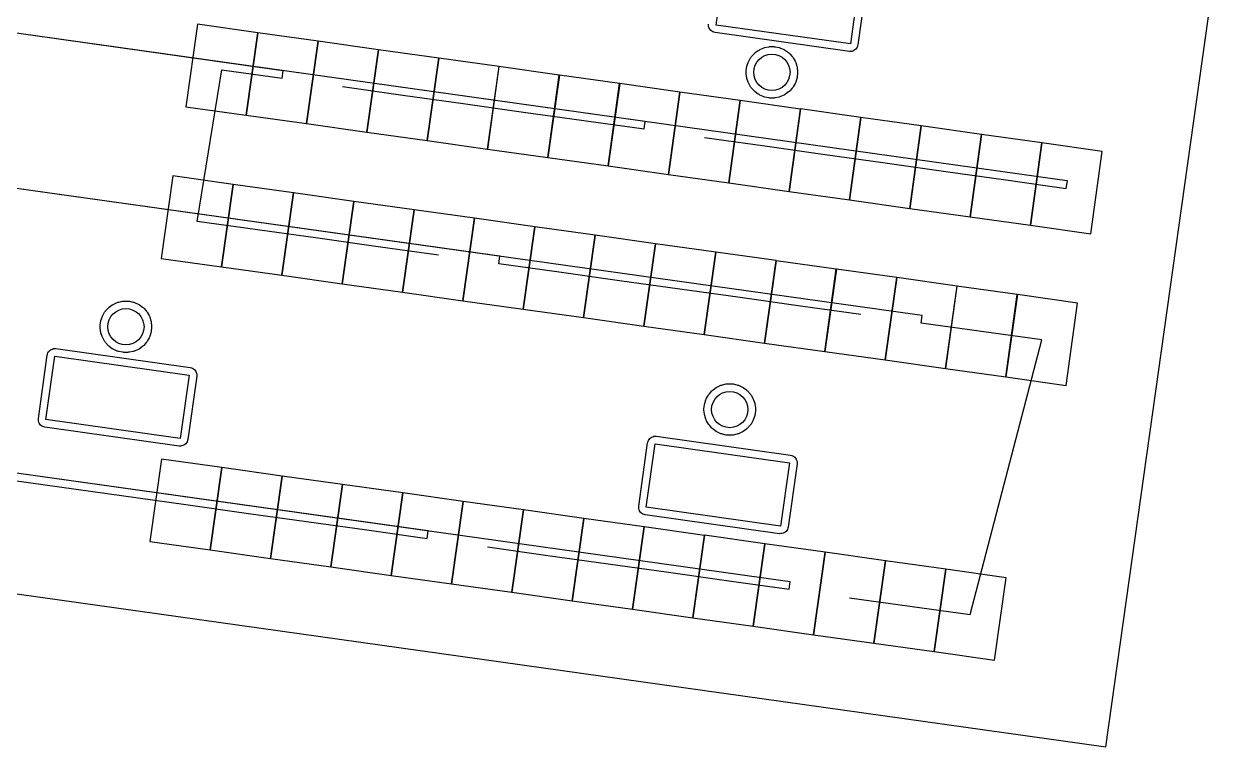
# Model space of a CAD drawing. Header units: feet. Extents: x -93 to 72, y -40 to 44.
# Drawn here: x -7 to 72.4, y -40.1 to 7.4 of the extents above; entities that cross this region are included whole.
import ezdxf

# ---------------------------------------------------------------- set-up
doc = ezdxf.new("R2010")
doc.units = ezdxf.units.FT
for name, color, linetype in [('Buildings', 7, 'CONTINUOUS'), ('Connections', 7, 'CONTINUOUS'), ('Modules', 7, 'CONTINUOUS'), ('Obstructions', 7, 'CONTINUOUS'), ('Setbacks', 7, 'CONTINUOUS'), ('Strings', 7, 'CONTINUOUS')]:
    doc.layers.add(name, color=color, linetype=linetype)

msp = doc.modelspace()

# ---------------------------------------------------------------- linework, layer by layer
at = {"layer": 'Buildings', "color": 252}
for p, q in [((64.189, -40.102), (72.412, 18.462)), ((-93.385, -17.977), (64.189, -40.102))]:
    msp.add_line(p, q, dxfattribs=at)
at = {"layer": 'Connections', "color": 91}
for p, q in [((9.564, 4.442), (-50.4, 12.861)), ((61.166, -2.804), (-37.671, 11.073)), ((33.381, 1.1), (-37.67, 11.076)), ((10.052, 4.373), (9.564, 4.442)), ((9.983, 3.886), (10.052, 4.373)), ((51.609, -11.665), (-51.805, 2.856)), ((23.821, -7.764), (-51.805, 2.855)), ((33.869, 1.032), (33.381, 1.1)), ((33.8, 0.544), (33.869, 1.032)), ((61.653, -2.873), (61.166, -2.804)), ((61.585, -3.36), (61.653, -2.873)), ((24.309, -7.832), (23.821, -7.764)), ((24.24, -8.32), (24.309, -7.832)), ((52.096, -11.733), (51.609, -11.665)), ((52.028, -12.22), (52.096, -11.733)), ((19.116, -25.831), (-69.23, -13.427)), ((42.93, -29.177), (-54.384, -15.513)), ((19.603, -25.9), (19.116, -25.831)), ((19.534, -26.387), (19.603, -25.9)), ((43.417, -29.245), (42.93, -29.177)), ((43.349, -29.733), (43.417, -29.245))]:
    msp.add_line(p, q, dxfattribs=at)
at = {"layer": 'Modules', "color": 254}
for p, q in [((4.408, 7.434), (3.647, 2.013)), ((8.378, 6.876), (4.408, 7.434)), ((7.617, 1.456), (8.378, 6.876)), ((8.379, 6.875), (7.618, 1.454)), ((12.348, 6.317), (8.379, 6.875)), ((12.347, 6.32), (11.585, 0.899)), ((11.587, 0.897), (12.348, 6.317)), ((16.316, 5.762), (12.347, 6.32)), ((15.555, 0.342), (16.316, 5.762)), ((16.317, 5.761), (15.556, 0.34)), ((20.286, 5.204), (16.317, 5.761)), ((19.525, -0.217), (20.286, 5.204)), ((20.288, 5.202), (19.526, -0.218)), ((24.257, 4.645), (20.288, 5.202)), ((24.255, 4.647), (23.494, -0.773)), ((23.496, -0.776), (24.257, 4.645)), ((28.224, 4.09), (24.255, 4.647)), ((27.463, -1.331), (28.224, 4.09)), ((28.226, 4.088), (27.465, -1.332)), ((32.195, 3.531), (28.226, 4.088)), ((31.434, -1.89), (32.195, 3.531)), ((32.196, 3.533), (31.435, -1.887)), ((36.165, 2.976), (32.196, 3.533)), ((36.164, 2.974), (35.403, -2.446)), ((35.404, -2.445), (36.165, 2.976)), ((40.133, 2.417), (36.164, 2.974)), ((39.372, -3.003), (40.133, 2.417)), ((40.134, 2.415), (39.373, -3.005)), ((44.104, 1.858), (40.134, 2.415)), ((3.647, 2.013), (7.617, 1.456)), ((43.342, -3.562), (44.104, 1.858)), ((44.105, 1.86), (43.344, -3.56)), ((48.074, 1.303), (44.105, 1.86)), ((7.618, 1.454), (11.587, 0.897)), ((11.585, 0.899), (15.555, 0.342)), ((48.072, 1.302), (47.311, -4.119)), ((47.313, -4.117), (48.074, 1.303)), ((52.042, 0.744), (48.072, 1.302)), ((15.556, 0.34), (19.525, -0.217)), ((51.281, -4.676), (52.042, 0.744)), ((52.043, 0.743), (51.282, -4.678)), ((56.012, 0.185), (52.043, 0.743)), ((56.01, 0.188), (55.249, -5.233)), ((55.251, -5.235), (56.012, 0.185)), ((59.98, -0.37), (56.01, 0.188)), ((19.526, -0.218), (23.496, -0.776)), ((23.494, -0.773), (27.463, -1.331)), ((59.219, -5.79), (59.98, -0.37)), ((59.981, -0.371), (59.22, -5.792)), ((63.95, -0.929), (59.981, -0.371)), ((27.465, -1.332), (31.434, -1.89)), ((63.189, -6.349), (63.95, -0.929)), ((31.435, -1.887), (35.404, -2.445)), ((2.789, -2.544), (2.028, -7.965)), ((6.759, -3.102), (2.789, -2.544)), ((5.998, -8.522), (6.759, -3.102)), ((6.76, -3.099), (5.999, -8.52)), ((10.729, -3.657), (6.76, -3.099)), ((35.403, -2.446), (39.372, -3.003)), ((39.373, -3.005), (43.342, -3.562)), ((10.727, -3.658), (9.966, -9.079)), ((9.968, -9.077), (10.729, -3.657)), ((14.697, -4.215), (10.727, -3.658)), ((43.344, -3.56), (47.313, -4.117)), ((13.936, -9.636), (14.697, -4.215)), ((14.698, -4.217), (13.937, -9.637)), ((18.667, -4.774), (14.698, -4.217)), ((47.311, -4.119), (51.281, -4.676)), ((51.282, -4.678), (55.251, -5.235)), ((17.906, -10.195), (18.667, -4.774)), ((18.668, -4.772), (17.907, -10.192)), ((22.638, -5.329), (18.668, -4.772)), ((22.636, -5.331), (21.875, -10.751)), ((21.877, -10.75), (22.638, -5.329)), ((26.605, -5.888), (22.636, -5.331)), ((55.249, -5.233), (59.219, -5.79)), ((25.844, -11.309), (26.605, -5.888)), ((26.606, -5.886), (25.845, -11.306)), ((30.576, -6.443), (26.606, -5.886)), ((59.22, -5.792), (63.189, -6.349)), ((29.815, -11.864), (30.576, -6.443)), ((30.577, -6.445), (29.816, -11.865)), ((34.546, -7.002), (30.577, -6.445)), ((34.545, -7.004), (33.783, -12.424)), ((33.785, -12.423), (34.546, -7.002)), ((38.514, -7.561), (34.545, -7.004)), ((37.753, -12.981), (38.514, -7.561)), ((38.515, -7.559), (37.754, -12.979)), ((42.484, -8.116), (38.515, -7.559)), ((2.028, -7.965), (5.998, -8.522)), ((5.999, -8.52), (9.968, -9.077)), ((42.483, -8.118), (41.722, -13.538)), ((41.723, -13.536), (42.484, -8.116)), ((46.452, -8.675), (42.483, -8.118)), ((45.691, -14.095), (46.452, -8.675)), ((46.453, -8.673), (45.692, -14.093)), ((50.422, -9.23), (46.453, -8.673)), ((9.966, -9.079), (13.936, -9.636)), ((49.661, -14.65), (50.422, -9.23)), ((50.424, -9.231), (49.663, -14.652)), ((54.393, -9.789), (50.424, -9.231)), ((13.937, -9.637), (17.906, -10.195)), ((17.907, -10.192), (21.877, -10.75)), ((54.391, -9.79), (53.63, -15.211)), ((53.632, -15.209), (54.393, -9.789)), ((58.361, -10.348), (54.391, -9.79)), ((21.875, -10.751), (25.844, -11.309)), ((57.599, -15.768), (58.361, -10.348)), ((58.362, -10.345), (57.601, -15.766)), ((62.331, -10.903), (58.362, -10.345)), ((61.57, -16.323), (62.331, -10.903)), ((25.845, -11.306), (29.815, -11.864)), ((29.816, -11.865), (33.785, -12.423)), ((33.783, -12.424), (37.753, -12.981)), ((37.754, -12.979), (41.723, -13.536)), ((41.722, -13.538), (45.691, -14.095)), ((45.692, -14.093), (49.661, -14.65)), ((49.663, -14.652), (53.632, -15.209)), ((53.63, -15.211), (57.599, -15.768)), ((57.601, -15.766), (61.57, -16.323)), ((2.051, -21.171), (1.29, -26.591)), ((6.021, -21.728), (2.051, -21.171)), ((5.26, -27.148), (6.021, -21.728)), ((6.022, -21.729), (5.261, -27.15)), ((9.991, -22.287), (6.022, -21.729)), ((9.989, -22.284), (9.228, -27.705)), ((9.23, -27.707), (9.991, -22.287)), ((13.959, -22.842), (9.989, -22.284)), ((13.198, -28.262), (13.959, -22.842)), ((13.96, -22.843), (13.199, -28.264)), ((17.929, -23.401), (13.96, -22.843)), ((17.168, -28.821), (17.929, -23.401)), ((17.93, -23.398), (17.169, -28.819)), ((21.9, -23.956), (17.93, -23.398)), ((21.898, -23.957), (21.137, -29.378)), ((21.139, -29.376), (21.9, -23.956)), ((25.867, -24.515), (21.898, -23.957)), ((25.106, -29.935), (25.867, -24.515)), ((25.868, -24.516), (25.107, -29.936)), ((29.838, -25.073), (25.868, -24.516)), ((29.836, -25.071), (29.075, -30.491)), ((29.077, -30.494), (29.838, -25.073)), ((33.805, -25.628), (29.836, -25.071)), ((33.044, -31.049), (33.805, -25.628)), ((33.806, -25.63), (33.045, -31.05)), ((37.776, -26.187), (33.806, -25.63)), ((37.015, -31.608), (37.776, -26.187)), ((37.777, -26.185), (37.016, -31.605)), ((41.746, -26.742), (37.777, -26.185)), ((1.29, -26.591), (5.26, -27.148)), ((41.745, -26.744), (40.983, -32.164)), ((40.985, -32.163), (41.746, -26.742)), ((45.714, -27.301), (41.745, -26.744)), ((5.261, -27.15), (9.23, -27.707)), ((9.228, -27.705), (13.198, -28.262)), ((44.953, -32.722), (45.714, -27.301)), ((45.715, -27.303), (44.954, -32.723)), ((49.684, -27.86), (45.715, -27.303)), ((13.199, -28.264), (17.168, -28.821)), ((48.923, -33.28), (49.684, -27.86)), ((49.686, -27.858), (48.924, -33.278)), ((53.655, -28.415), (49.686, -27.858)), ((53.653, -28.417), (52.892, -33.837)), ((52.894, -33.835), (53.655, -28.415)), ((57.622, -28.974), (53.653, -28.417)), ((17.169, -28.819), (21.139, -29.376)), ((21.137, -29.378), (25.106, -29.935)), ((56.861, -34.394), (57.622, -28.974)), ((25.107, -29.936), (29.077, -30.494)), ((29.075, -30.491), (33.044, -31.049)), ((33.045, -31.05), (37.015, -31.608)), ((37.016, -31.605), (40.985, -32.163)), ((40.983, -32.164), (44.953, -32.722)), ((44.954, -32.723), (48.923, -33.28)), ((48.924, -33.278), (52.894, -33.835)), ((52.892, -33.837), (56.861, -34.394))]:
    msp.add_line(p, q, dxfattribs=at)
at = {"layer": 'Obstructions', "color": 252}
for p, q in [((38.541, 7.381), (39.127, 11.552)), ((47.961, 10.31), (47.378, 6.143)), ((47.378, 6.143), (38.541, 7.381)), ((-5.555, -18.572), (-4.968, -14.401)), ((-4.968, -14.401), (3.868, -15.642)), ((3.868, -15.642), (3.282, -19.813)), ((3.282, -19.813), (-5.555, -18.572)), ((33.949, -24.338), (34.535, -20.168)), ((34.535, -20.168), (43.372, -21.409)), ((43.372, -21.409), (42.786, -25.58)), ((42.786, -25.58), (33.949, -24.338))]:
    msp.add_line(p, q, dxfattribs=at)
for centre in [(42.211, 4.273), (-0.295, -12.465), (39.437, -17.91)]:
    msp.add_circle(centre, 1.194, dxfattribs=at)
at = {"layer": 'Setbacks', "color": 2}
for p, q in [((48.459, 10.24), (47.876, 6.073)), ((38.044, 7.372), (38.042, 7.45)), ((38.045, 7.294), (38.044, 7.372)), ((38.045, 7.293), (38.045, 7.294)), ((38.045, 7.294), (38.045, 7.294)), ((38.045, 7.294), (38.045, 7.294)), ((38.045, 7.294), (38.045, 7.294)), ((38.071, 7.219), (38.045, 7.293)), ((38.096, 7.145), (38.071, 7.219)), ((38.097, 7.145), (38.096, 7.145)), ((38.097, 7.144), (38.097, 7.145)), ((38.097, 7.145), (38.097, 7.145)), ((38.097, 7.145), (38.097, 7.145)), ((38.144, 7.082), (38.097, 7.144)), ((38.191, 7.019), (38.144, 7.082)), ((38.192, 7.019), (38.191, 7.019)), ((38.191, 7.019), (38.191, 7.019)), ((38.191, 7.019), (38.191, 7.019)), ((38.191, 7.019), (38.191, 7.019)), ((38.256, 6.974), (38.192, 7.019)), ((38.32, 6.929), (38.256, 6.974)), ((38.321, 6.928), (38.32, 6.929)), ((38.32, 6.929), (38.32, 6.929)), ((38.32, 6.929), (38.32, 6.929)), ((38.32, 6.929), (38.32, 6.929)), ((38.395, 6.906), (38.321, 6.928)), ((38.47, 6.883), (38.395, 6.906)), ((38.471, 6.883), (38.47, 6.883)), ((47.308, 5.645), (38.471, 6.883)), ((38.471, 6.883), (38.471, 6.883)), ((38.471, 6.883), (38.471, 6.883)), ((41.079, 5.531), (41.115, 5.568)), ((41.115, 5.568), (41.116, 5.568)), ((41.116, 5.568), (41.318, 5.715)), ((41.318, 5.715), (41.365, 5.739)), ((41.318, 5.715), (41.318, 5.715)), ((41.365, 5.739), (41.409, 5.767)), ((41.409, 5.767), (41.637, 5.869)), ((41.409, 5.767), (41.409, 5.767)), ((41.637, 5.869), (41.638, 5.869)), ((41.638, 5.869), (41.688, 5.883)), ((41.688, 5.883), (41.737, 5.901)), ((41.737, 5.901), (41.981, 5.953)), ((41.737, 5.901), (41.737, 5.901)), ((41.981, 5.953), (41.982, 5.953)), ((41.982, 5.953), (42.034, 5.956)), ((42.034, 5.956), (42.086, 5.964)), ((42.086, 5.964), (42.086, 5.964)), ((42.086, 5.964), (42.336, 5.964)), ((42.336, 5.964), (42.336, 5.964)), ((42.336, 5.964), (42.388, 5.956)), ((42.388, 5.956), (42.44, 5.953)), ((42.44, 5.953), (42.44, 5.953)), ((42.44, 5.953), (42.685, 5.901)), ((42.685, 5.901), (42.685, 5.901)), ((42.685, 5.901), (42.734, 5.883)), ((42.734, 5.883), (42.784, 5.869)), ((42.784, 5.869), (42.785, 5.869)), ((42.785, 5.869), (43.013, 5.767)), ((43.013, 5.767), (43.013, 5.767)), ((43.013, 5.767), (43.057, 5.739)), ((43.057, 5.739), (43.104, 5.715)), ((43.104, 5.715), (43.104, 5.715)), ((43.104, 5.715), (43.306, 5.568)), ((43.306, 5.568), (43.306, 5.568)), ((43.306, 5.568), (43.343, 5.531)), ((47.385, 5.646), (47.308, 5.645)), ((47.308, 5.645), (47.308, 5.645)), ((47.308, 5.645), (47.308, 5.645)), ((47.308, 5.645), (47.308, 5.645)), ((47.465, 5.647), (47.385, 5.646)), ((47.466, 5.648), (47.465, 5.647)), ((47.465, 5.647), (47.465, 5.647)), ((47.465, 5.647), (47.465, 5.647)), ((47.539, 5.673), (47.466, 5.648)), ((47.614, 5.699), (47.539, 5.673)), ((47.677, 5.746), (47.614, 5.699)), ((47.614, 5.699), (47.614, 5.699)), ((47.614, 5.699), (47.614, 5.699)), ((47.614, 5.699), (47.614, 5.699)), ((47.739, 5.793), (47.677, 5.746)), ((47.74, 5.794), (47.739, 5.793)), ((47.785, 5.859), (47.74, 5.794)), ((47.74, 5.794), (47.74, 5.794)), ((47.74, 5.794), (47.74, 5.794)), ((47.83, 5.922), (47.785, 5.859)), ((47.853, 5.999), (47.83, 5.923)), ((47.83, 5.923), (47.83, 5.923)), ((47.83, 5.923), (47.83, 5.923)), ((47.83, 5.923), (47.83, 5.922)), ((47.876, 6.073), (47.853, 5.999)), ((47.876, 6.073), (47.876, 6.073)), ((47.876, 6.073), (47.876, 6.073)), ((47.876, 6.073), (47.876, 6.073)), ((40.564, 4.677), (40.641, 4.914)), ((40.641, 4.915), (40.665, 4.961)), ((40.641, 4.914), (40.641, 4.915)), ((40.665, 4.961), (40.684, 5.01)), ((40.684, 5.011), (40.809, 5.227)), ((40.684, 5.01), (40.684, 5.011)), ((40.809, 5.227), (40.842, 5.268)), ((40.809, 5.227), (40.809, 5.227)), ((40.842, 5.268), (40.87, 5.312)), ((40.87, 5.312), (40.871, 5.312)), ((40.871, 5.312), (41.038, 5.498)), ((41.038, 5.498), (41.079, 5.531)), ((41.038, 5.498), (41.038, 5.498)), ((43.343, 5.531), (43.384, 5.498)), ((43.384, 5.498), (43.384, 5.498)), ((43.384, 5.498), (43.551, 5.312)), ((43.551, 5.312), (43.552, 5.312)), ((43.552, 5.312), (43.58, 5.268)), ((43.58, 5.268), (43.613, 5.227)), ((43.613, 5.227), (43.613, 5.227)), ((43.613, 5.227), (43.738, 5.011)), ((43.738, 5.011), (43.738, 5.01)), ((43.738, 5.01), (43.757, 4.961)), ((43.757, 4.961), (43.781, 4.915)), ((43.781, 4.915), (43.781, 4.914)), ((43.781, 4.914), (43.858, 4.677)), ((40.516, 4.326), (40.542, 4.574)), ((40.516, 4.325), (40.516, 4.326)), ((40.519, 4.273), (40.516, 4.325)), ((40.516, 4.221), (40.519, 4.273)), ((40.516, 4.22), (40.516, 4.221)), ((40.542, 3.972), (40.516, 4.22)), ((40.542, 4.575), (40.556, 4.625)), ((40.542, 4.574), (40.542, 4.575)), ((40.556, 3.921), (40.542, 3.972)), ((40.542, 3.972), (40.542, 3.972)), ((40.556, 4.625), (40.564, 4.676)), ((40.564, 4.676), (40.564, 4.677)), ((43.858, 4.677), (43.858, 4.676)), ((43.858, 4.676), (43.866, 4.625)), ((43.866, 4.625), (43.88, 4.575)), ((43.88, 3.972), (43.866, 3.921)), ((43.88, 4.575), (43.88, 4.574)), ((43.88, 4.574), (43.906, 4.326)), ((43.906, 4.22), (43.88, 3.972)), ((43.88, 3.972), (43.88, 3.972)), ((43.906, 4.325), (43.903, 4.273)), ((43.903, 4.273), (43.906, 4.221)), ((43.906, 4.326), (43.906, 4.325)), ((43.906, 4.221), (43.906, 4.22)), ((40.564, 3.87), (40.556, 3.921)), ((40.564, 3.869), (40.564, 3.87)), ((40.641, 3.632), (40.564, 3.869)), ((40.641, 3.631), (40.641, 3.632)), ((40.665, 3.585), (40.641, 3.631)), ((40.684, 3.536), (40.665, 3.585)), ((40.809, 3.319), (40.684, 3.536)), ((40.684, 3.536), (40.684, 3.536)), ((40.842, 3.278), (40.809, 3.319)), ((40.809, 3.319), (40.809, 3.319)), ((40.87, 3.235), (40.842, 3.278)), ((40.871, 3.234), (40.87, 3.235)), ((41.038, 3.049), (40.871, 3.234)), ((43.551, 3.234), (43.384, 3.049)), ((43.552, 3.235), (43.551, 3.234)), ((43.58, 3.278), (43.552, 3.235)), ((43.613, 3.319), (43.58, 3.278)), ((43.738, 3.536), (43.613, 3.319)), ((43.613, 3.319), (43.613, 3.319)), ((43.757, 3.585), (43.738, 3.536)), ((43.738, 3.536), (43.738, 3.536)), ((43.781, 3.631), (43.757, 3.585)), ((43.858, 3.869), (43.781, 3.632)), ((43.781, 3.632), (43.781, 3.631)), ((43.866, 3.921), (43.858, 3.87)), ((43.858, 3.87), (43.858, 3.869)), ((41.038, 3.048), (41.038, 3.049)), ((41.079, 3.015), (41.038, 3.048)), ((41.115, 2.979), (41.079, 3.015)), ((41.116, 2.978), (41.115, 2.979)), ((41.318, 2.831), (41.116, 2.978)), ((41.365, 2.808), (41.318, 2.831)), ((41.318, 2.831), (41.318, 2.831)), ((41.409, 2.779), (41.365, 2.808)), ((41.637, 2.677), (41.409, 2.779)), ((41.409, 2.779), (41.409, 2.779)), ((41.638, 2.677), (41.637, 2.677)), ((41.688, 2.664), (41.638, 2.677)), ((41.737, 2.645), (41.688, 2.664)), ((41.981, 2.593), (41.737, 2.645)), ((41.737, 2.645), (41.737, 2.645)), ((41.982, 2.593), (41.981, 2.593)), ((42.034, 2.59), (41.982, 2.593)), ((42.086, 2.582), (42.034, 2.59)), ((42.336, 2.582), (42.086, 2.582)), ((42.086, 2.582), (42.086, 2.582)), ((42.388, 2.59), (42.336, 2.582)), ((42.336, 2.582), (42.336, 2.582)), ((42.44, 2.593), (42.388, 2.59)), ((42.685, 2.645), (42.44, 2.593)), ((42.44, 2.593), (42.44, 2.593)), ((42.734, 2.664), (42.685, 2.645)), ((42.685, 2.645), (42.685, 2.645)), ((42.784, 2.677), (42.734, 2.664)), ((42.785, 2.677), (42.784, 2.677)), ((43.013, 2.779), (42.785, 2.677)), ((43.057, 2.808), (43.013, 2.779)), ((43.013, 2.779), (43.013, 2.779)), ((43.104, 2.831), (43.057, 2.808)), ((43.306, 2.978), (43.104, 2.831)), ((43.104, 2.831), (43.104, 2.831)), ((43.343, 3.015), (43.306, 2.979)), ((43.306, 2.979), (43.306, 2.978)), ((43.384, 3.048), (43.343, 3.015)), ((43.384, 3.049), (43.384, 3.048)), ((-1.39, -11.17), (-1.188, -11.023)), ((-1.188, -11.023), (-1.187, -11.023)), ((-1.187, -11.023), (-1.141, -10.999)), ((-1.141, -10.999), (-1.097, -10.971)), ((-1.097, -10.971), (-0.868, -10.869)), ((-1.097, -10.971), (-1.097, -10.971)), ((-0.868, -10.869), (-0.818, -10.856)), ((-0.868, -10.869), (-0.868, -10.869)), ((-0.818, -10.856), (-0.769, -10.837)), ((-0.769, -10.837), (-0.768, -10.837)), ((-0.768, -10.837), (-0.524, -10.785)), ((-0.524, -10.785), (-0.472, -10.782)), ((-0.524, -10.785), (-0.524, -10.785)), ((-0.472, -10.782), (-0.42, -10.774)), ((-0.42, -10.774), (-0.42, -10.774)), ((-0.42, -10.774), (-0.17, -10.774)), ((-0.17, -10.774), (-0.169, -10.774)), ((-0.169, -10.774), (-0.118, -10.782)), ((-0.118, -10.782), (-0.066, -10.785)), ((-0.066, -10.785), (-0.065, -10.785)), ((-0.065, -10.785), (0.179, -10.837)), ((0.179, -10.837), (0.18, -10.837)), ((0.18, -10.837), (0.228, -10.856)), ((0.228, -10.856), (0.279, -10.869)), ((0.279, -10.869), (0.279, -10.869)), ((0.279, -10.869), (0.507, -10.971)), ((0.507, -10.971), (0.508, -10.971)), ((0.508, -10.971), (0.551, -10.999)), ((0.551, -10.999), (0.598, -11.023)), ((0.598, -11.023), (0.598, -11.023)), ((0.598, -11.023), (0.8, -11.17)), ((-1.942, -12.061), (-1.865, -11.824)), ((-1.865, -11.824), (-1.864, -11.823)), ((-1.864, -11.823), (-1.841, -11.777)), ((-1.841, -11.777), (-1.822, -11.728)), ((-1.822, -11.728), (-1.697, -11.511)), ((-1.822, -11.728), (-1.822, -11.728)), ((-1.697, -11.511), (-1.664, -11.47)), ((-1.697, -11.511), (-1.697, -11.511)), ((-1.664, -11.47), (-1.635, -11.427)), ((-1.635, -11.426), (-1.468, -11.241)), ((-1.635, -11.427), (-1.635, -11.426)), ((-1.468, -11.24), (-1.427, -11.207)), ((-1.468, -11.241), (-1.468, -11.24)), ((-1.427, -11.207), (-1.39, -11.171)), ((-1.39, -11.171), (-1.39, -11.17)), ((0.8, -11.17), (0.801, -11.171)), ((0.801, -11.171), (0.838, -11.207)), ((0.838, -11.207), (0.878, -11.24)), ((0.878, -11.24), (0.879, -11.241)), ((0.879, -11.241), (1.046, -11.426)), ((1.046, -11.426), (1.046, -11.427)), ((1.046, -11.427), (1.074, -11.47)), ((1.074, -11.47), (1.107, -11.511)), ((1.107, -11.511), (1.108, -11.511)), ((1.108, -11.511), (1.232, -11.728)), ((1.232, -11.728), (1.233, -11.728)), ((1.233, -11.728), (1.251, -11.777)), ((1.251, -11.777), (1.275, -11.823)), ((1.275, -11.823), (1.275, -11.824)), ((1.275, -11.824), (1.352, -12.061)), ((-1.99, -12.412), (-1.964, -12.164)), ((-1.99, -12.413), (-1.99, -12.412)), ((-1.987, -12.465), (-1.99, -12.413)), ((-1.99, -12.517), (-1.987, -12.465)), ((-1.99, -12.518), (-1.99, -12.517)), ((-1.964, -12.766), (-1.99, -12.518)), ((-1.964, -12.164), (-1.963, -12.164)), ((-1.963, -12.164), (-1.95, -12.113)), ((-1.95, -12.113), (-1.942, -12.062)), ((-1.942, -12.062), (-1.942, -12.061)), ((1.352, -12.061), (1.352, -12.062)), ((1.352, -12.062), (1.361, -12.113)), ((1.361, -12.113), (1.374, -12.164)), ((1.374, -12.164), (1.374, -12.164)), ((1.374, -12.164), (1.4, -12.412)), ((1.4, -12.518), (1.374, -12.766)), ((1.4, -12.413), (1.398, -12.465)), ((1.398, -12.465), (1.4, -12.517)), ((1.4, -12.412), (1.4, -12.413)), ((1.4, -12.517), (1.4, -12.518)), ((-1.963, -12.766), (-1.964, -12.766)), ((-1.95, -12.817), (-1.963, -12.766)), ((-1.942, -12.868), (-1.95, -12.817)), ((-1.942, -12.869), (-1.942, -12.868)), ((-1.865, -13.106), (-1.942, -12.869)), ((-1.864, -13.107), (-1.865, -13.106)), ((-1.841, -13.153), (-1.864, -13.107)), ((-1.822, -13.202), (-1.841, -13.153)), ((-1.697, -13.419), (-1.822, -13.202)), ((-1.822, -13.202), (-1.822, -13.202)), ((-1.664, -13.46), (-1.697, -13.419)), ((-1.697, -13.419), (-1.697, -13.419)), ((-1.635, -13.503), (-1.664, -13.46)), ((1.074, -13.46), (1.046, -13.503)), ((1.107, -13.419), (1.074, -13.46)), ((1.108, -13.419), (1.107, -13.419)), ((1.232, -13.202), (1.108, -13.419)), ((1.233, -13.202), (1.232, -13.202)), ((1.251, -13.153), (1.233, -13.202)), ((1.275, -13.107), (1.251, -13.153)), ((1.352, -12.869), (1.275, -13.106)), ((1.275, -13.106), (1.275, -13.107)), ((1.361, -12.817), (1.352, -12.868)), ((1.352, -12.868), (1.352, -12.869)), ((1.374, -12.766), (1.361, -12.817)), ((1.374, -12.766), (1.374, -12.766)), ((-5.466, -14.33), (-5.444, -14.258)), ((-5.444, -14.258), (-5.421, -14.181)), ((-5.421, -14.181), (-5.421, -14.18)), ((-5.421, -14.18), (-5.421, -14.18)), ((-5.421, -14.18), (-5.42, -14.18)), ((-5.42, -14.18), (-5.376, -14.116)), ((-5.376, -14.116), (-5.331, -14.051)), ((-5.331, -14.051), (-5.33, -14.051)), ((-5.33, -14.051), (-5.268, -14.004)), ((-5.33, -14.051), (-5.33, -14.051)), ((-5.33, -14.051), (-5.33, -14.051)), ((-5.268, -14.004), (-5.205, -13.957)), ((-5.205, -13.957), (-5.205, -13.956)), ((-5.205, -13.956), (-5.204, -13.956)), ((-5.204, -13.956), (-5.129, -13.93)), ((-5.204, -13.956), (-5.204, -13.956)), ((-5.129, -13.93), (-5.056, -13.905)), ((-5.056, -13.905), (-5.056, -13.905)), ((-5.056, -13.905), (-5.056, -13.905)), ((-5.056, -13.905), (-5.055, -13.905)), ((-5.055, -13.905), (-4.976, -13.904)), ((-4.976, -13.904), (-4.899, -13.902)), ((-4.899, -13.902), (-4.899, -13.902)), ((-4.899, -13.902), (-4.899, -13.902)), ((-4.899, -13.902), (-4.899, -13.902)), ((-4.899, -13.902), (-4.898, -13.902)), ((-4.898, -13.902), (-4.898, -13.902)), ((-4.898, -13.902), (-4.898, -13.902)), ((-4.898, -13.902), (-4.898, -13.902)), ((-4.898, -13.902), (-4.898, -13.902)), ((-4.898, -13.902), (3.938, -15.144)), ((-1.635, -13.504), (-1.635, -13.503)), ((-1.468, -13.689), (-1.635, -13.504)), ((-1.468, -13.69), (-1.468, -13.689)), ((-1.427, -13.723), (-1.468, -13.69)), ((-1.39, -13.76), (-1.427, -13.723)), ((-1.188, -13.907), (-1.39, -13.76)), ((-1.39, -13.76), (-1.39, -13.76)), ((-1.187, -13.907), (-1.188, -13.907)), ((-1.141, -13.931), (-1.187, -13.907)), ((-1.097, -13.959), (-1.141, -13.931)), ((-0.868, -14.061), (-1.097, -13.959)), ((-1.097, -13.959), (-1.097, -13.959)), ((-0.818, -14.074), (-0.868, -14.061)), ((-0.868, -14.061), (-0.868, -14.061)), ((-0.769, -14.093), (-0.818, -14.074)), ((-0.768, -14.093), (-0.769, -14.093)), ((-0.524, -14.145), (-0.768, -14.093)), ((-0.472, -14.148), (-0.524, -14.145)), ((-0.524, -14.145), (-0.524, -14.145)), ((-0.42, -14.156), (-0.472, -14.148)), ((-0.17, -14.156), (-0.42, -14.156)), ((-0.42, -14.156), (-0.42, -14.156)), ((-0.169, -14.156), (-0.17, -14.156)), ((-0.118, -14.148), (-0.169, -14.156)), ((-0.066, -14.145), (-0.118, -14.148)), ((-0.065, -14.145), (-0.066, -14.145)), ((0.179, -14.093), (-0.065, -14.145)), ((0.18, -14.093), (0.179, -14.093)), ((0.228, -14.074), (0.18, -14.093)), ((0.279, -14.061), (0.228, -14.074)), ((0.507, -13.959), (0.279, -14.061)), ((0.279, -14.061), (0.279, -14.061)), ((0.508, -13.959), (0.507, -13.959)), ((0.551, -13.931), (0.508, -13.959)), ((0.598, -13.907), (0.551, -13.931)), ((0.8, -13.76), (0.598, -13.907)), ((0.598, -13.907), (0.598, -13.907)), ((0.801, -13.76), (0.8, -13.76)), ((0.838, -13.723), (0.801, -13.76)), ((0.878, -13.69), (0.838, -13.723)), ((0.879, -13.689), (0.878, -13.69)), ((1.046, -13.504), (0.879, -13.689)), ((1.046, -13.503), (1.046, -13.504)), ((-6.053, -18.501), (-5.467, -14.331)), ((-5.467, -14.331), (-5.466, -14.33)), ((-5.467, -14.331), (-5.467, -14.331)), ((-5.467, -14.331), (-5.467, -14.331)), ((-5.467, -14.331), (-5.467, -14.331)), ((4.367, -15.713), (3.78, -19.883)), ((3.938, -15.144), (3.938, -15.144)), ((3.938, -15.144), (3.939, -15.144)), ((3.939, -15.144), (4.016, -15.168)), ((4.016, -15.168), (4.089, -15.19)), ((4.089, -15.19), (4.089, -15.19)), ((4.089, -15.19), (4.089, -15.19)), ((4.089, -15.19), (4.089, -15.19)), ((4.089, -15.19), (4.154, -15.236)), ((4.154, -15.236), (4.218, -15.28)), ((4.218, -15.28), (4.218, -15.28)), ((4.218, -15.28), (4.218, -15.28)), ((4.218, -15.28), (4.218, -15.281)), ((4.218, -15.281), (4.266, -15.344)), ((4.266, -15.344), (4.312, -15.406)), ((4.312, -15.406), (4.313, -15.406)), ((4.313, -15.406), (4.313, -15.406)), ((4.313, -15.406), (4.313, -15.407)), ((4.313, -15.407), (4.339, -15.483)), ((4.339, -15.483), (4.364, -15.555)), ((4.364, -15.555), (4.364, -15.555)), ((4.364, -15.555), (4.364, -15.555)), ((4.364, -15.555), (4.364, -15.556)), ((4.364, -15.556), (4.365, -15.635)), ((4.365, -15.635), (4.367, -15.712)), ((4.367, -15.712), (4.367, -15.712)), ((4.367, -15.712), (4.367, -15.713)), ((4.367, -15.713), (4.367, -15.713)), ((38.264, -16.686), (38.304, -16.653)), ((38.304, -16.653), (38.341, -16.616)), ((38.341, -16.616), (38.543, -16.469)), ((38.341, -16.616), (38.341, -16.616)), ((38.543, -16.469), (38.544, -16.469)), ((38.544, -16.469), (38.59, -16.445)), ((38.59, -16.445), (38.634, -16.416)), ((38.634, -16.416), (38.635, -16.416)), ((38.635, -16.416), (38.863, -16.315)), ((38.863, -16.315), (38.914, -16.301)), ((38.863, -16.315), (38.863, -16.315)), ((38.914, -16.301), (38.962, -16.282)), ((38.962, -16.282), (38.963, -16.282)), ((38.963, -16.282), (39.207, -16.23)), ((39.207, -16.23), (39.208, -16.23)), ((39.208, -16.23), (39.26, -16.227)), ((39.26, -16.227), (39.311, -16.219)), ((39.311, -16.219), (39.312, -16.219)), ((39.312, -16.219), (39.561, -16.219)), ((39.561, -16.219), (39.562, -16.219)), ((39.562, -16.219), (39.613, -16.227)), ((39.613, -16.227), (39.666, -16.23)), ((39.666, -16.23), (39.666, -16.23)), ((39.666, -16.23), (39.91, -16.282)), ((39.91, -16.282), (39.911, -16.282)), ((39.911, -16.282), (39.959, -16.301)), ((39.959, -16.301), (40.01, -16.315)), ((40.01, -16.315), (40.01, -16.315)), ((40.01, -16.315), (40.238, -16.416)), ((40.238, -16.416), (40.239, -16.416)), ((40.239, -16.416), (40.283, -16.445)), ((40.283, -16.445), (40.329, -16.469)), ((40.329, -16.469), (40.33, -16.469)), ((40.33, -16.469), (40.532, -16.616)), ((40.532, -16.616), (40.532, -16.616)), ((40.532, -16.616), (40.569, -16.653)), ((40.569, -16.653), (40.609, -16.686)), ((37.79, -17.507), (37.867, -17.269)), ((37.867, -17.269), (37.891, -17.222)), ((37.867, -17.269), (37.867, -17.269)), ((37.891, -17.222), (37.909, -17.173)), ((37.909, -17.173), (38.034, -16.957)), ((37.909, -17.173), (37.909, -17.173)), ((38.034, -16.957), (38.035, -16.956)), ((38.035, -16.956), (38.067, -16.916)), ((38.067, -16.916), (38.096, -16.872)), ((38.096, -16.872), (38.263, -16.686)), ((38.096, -16.872), (38.096, -16.872)), ((38.263, -16.686), (38.264, -16.686)), ((40.609, -16.686), (40.61, -16.686)), ((40.61, -16.686), (40.777, -16.872)), ((40.777, -16.872), (40.777, -16.872)), ((40.777, -16.872), (40.806, -16.916)), ((40.806, -16.916), (40.838, -16.956)), ((40.838, -16.956), (40.839, -16.957)), ((40.839, -16.957), (40.964, -17.173)), ((40.964, -17.173), (40.964, -17.173)), ((40.964, -17.173), (40.983, -17.222)), ((40.983, -17.222), (41.006, -17.269)), ((41.006, -17.269), (41.006, -17.269)), ((41.006, -17.269), (41.084, -17.507)), ((37.742, -17.858), (37.768, -17.61)), ((37.744, -17.91), (37.742, -17.858)), ((37.742, -17.858), (37.742, -17.858)), ((37.742, -17.963), (37.744, -17.91)), ((37.768, -18.211), (37.742, -17.963)), ((37.742, -17.963), (37.742, -17.963)), ((37.768, -17.609), (37.781, -17.559)), ((37.768, -17.61), (37.768, -17.609)), ((37.768, -18.212), (37.768, -18.211)), ((37.781, -18.262), (37.768, -18.212)), ((37.781, -17.559), (37.789, -17.507)), ((37.789, -18.314), (37.781, -18.262)), ((37.789, -17.507), (37.79, -17.507)), ((41.084, -17.507), (41.084, -17.507)), ((41.084, -17.507), (41.092, -17.559)), ((41.092, -18.262), (41.084, -18.314)), ((41.092, -17.559), (41.105, -17.609)), ((41.105, -18.212), (41.092, -18.262)), ((41.105, -17.609), (41.105, -17.61)), ((41.105, -17.61), (41.132, -17.858)), ((41.132, -17.963), (41.105, -18.211)), ((41.105, -18.211), (41.105, -18.212)), ((41.132, -17.858), (41.129, -17.91)), ((41.129, -17.91), (41.132, -17.963)), ((41.132, -17.858), (41.132, -17.858)), ((41.132, -17.963), (41.132, -17.963)), ((-6.053, -18.502), (-6.053, -18.501)), ((-6.053, -18.501), (-6.053, -18.501)), ((-6.053, -18.501), (-6.053, -18.501)), ((-6.052, -18.579), (-6.053, -18.502)), ((-6.05, -18.658), (-6.052, -18.579)), ((-6.05, -18.659), (-6.05, -18.658)), ((-6.025, -18.732), (-6.05, -18.659)), ((-6.05, -18.659), (-6.05, -18.659)), ((-6.05, -18.659), (-6.05, -18.659)), ((-5.999, -18.807), (-6.025, -18.732)), ((-5.999, -18.808), (-5.999, -18.807)), ((-5.951, -18.871), (-5.999, -18.808)), ((-5.999, -18.808), (-5.999, -18.808)), ((-5.999, -18.808), (-5.999, -18.808)), ((-5.905, -18.933), (-5.951, -18.871)), ((-5.904, -18.934), (-5.905, -18.933)), ((-5.841, -18.978), (-5.904, -18.934)), ((-5.904, -18.934), (-5.904, -18.934)), ((-5.904, -18.934), (-5.904, -18.934)), ((-5.776, -19.024), (-5.841, -18.978)), ((-5.775, -19.024), (-5.776, -19.024)), ((-5.702, -19.046), (-5.775, -19.024)), ((-5.775, -19.024), (-5.775, -19.024)), ((-5.775, -19.024), (-5.775, -19.024)), ((-5.625, -19.07), (-5.702, -19.046)), ((37.79, -18.314), (37.789, -18.314)), ((37.867, -18.552), (37.79, -18.314)), ((37.891, -18.599), (37.867, -18.552)), ((37.867, -18.552), (37.867, -18.552)), ((37.909, -18.647), (37.891, -18.599)), ((37.909, -18.648), (37.909, -18.647)), ((38.034, -18.864), (37.909, -18.648)), ((38.035, -18.865), (38.034, -18.864)), ((38.067, -18.905), (38.035, -18.865)), ((38.096, -18.949), (38.067, -18.905)), ((38.263, -19.135), (38.096, -18.949)), ((38.096, -18.949), (38.096, -18.949)), ((40.777, -18.949), (40.61, -19.135)), ((40.806, -18.905), (40.777, -18.949)), ((40.777, -18.949), (40.777, -18.949)), ((40.838, -18.865), (40.806, -18.905)), ((40.839, -18.864), (40.838, -18.865)), ((40.964, -18.648), (40.839, -18.864)), ((40.983, -18.599), (40.964, -18.647)), ((40.964, -18.647), (40.964, -18.648)), ((41.006, -18.552), (40.983, -18.599)), ((41.084, -18.314), (41.006, -18.552)), ((41.006, -18.552), (41.006, -18.552)), ((41.084, -18.314), (41.084, -18.314)), ((-5.625, -19.07), (-5.625, -19.07)), ((-5.625, -19.07), (-5.625, -19.07)), ((3.212, -20.312), (-5.625, -19.07)), ((-5.625, -19.07), (-5.625, -19.07)), ((34.128, -19.883), (34.173, -19.818)), ((34.173, -19.818), (34.173, -19.818)), ((34.173, -19.818), (34.173, -19.818)), ((34.173, -19.818), (34.174, -19.818)), ((34.174, -19.818), (34.236, -19.771)), ((34.236, -19.771), (34.299, -19.723)), ((34.299, -19.723), (34.299, -19.723)), ((34.299, -19.723), (34.299, -19.723)), ((34.299, -19.723), (34.3, -19.723)), ((34.3, -19.723), (34.373, -19.698)), ((34.373, -19.698), (34.448, -19.672)), ((34.448, -19.672), (34.448, -19.672)), ((34.448, -19.672), (34.448, -19.672)), ((34.448, -19.672), (34.449, -19.672)), ((34.449, -19.672), (34.526, -19.67)), ((34.526, -19.67), (34.605, -19.669)), ((34.605, -19.669), (34.605, -19.669)), ((34.605, -19.669), (34.605, -19.669)), ((34.605, -19.669), (43.442, -20.911)), ((38.264, -19.135), (38.263, -19.135)), ((38.304, -19.168), (38.264, -19.135)), ((38.341, -19.205), (38.304, -19.168)), ((38.543, -19.352), (38.341, -19.205)), ((38.341, -19.205), (38.341, -19.205)), ((38.544, -19.352), (38.543, -19.352)), ((38.59, -19.376), (38.544, -19.352)), ((38.634, -19.404), (38.59, -19.376)), ((38.635, -19.405), (38.634, -19.404)), ((38.863, -19.506), (38.635, -19.405)), ((38.914, -19.52), (38.863, -19.506)), ((38.863, -19.506), (38.863, -19.506)), ((38.962, -19.539), (38.914, -19.52)), ((38.963, -19.539), (38.962, -19.539)), ((39.207, -19.591), (38.963, -19.539)), ((39.208, -19.591), (39.207, -19.591)), ((39.26, -19.593), (39.208, -19.591)), ((39.311, -19.602), (39.26, -19.593)), ((39.312, -19.602), (39.311, -19.602)), ((39.561, -19.602), (39.312, -19.602)), ((39.562, -19.602), (39.561, -19.602)), ((39.613, -19.593), (39.562, -19.602)), ((39.666, -19.591), (39.613, -19.593)), ((39.91, -19.539), (39.666, -19.591)), ((39.666, -19.591), (39.666, -19.591)), ((39.911, -19.539), (39.91, -19.539)), ((39.959, -19.52), (39.911, -19.539)), ((40.01, -19.506), (39.959, -19.52)), ((40.238, -19.405), (40.01, -19.506)), ((40.01, -19.506), (40.01, -19.506)), ((40.239, -19.404), (40.238, -19.405)), ((40.283, -19.376), (40.239, -19.404)), ((40.329, -19.352), (40.283, -19.376)), ((40.33, -19.352), (40.329, -19.352)), ((40.532, -19.205), (40.33, -19.352)), ((40.569, -19.168), (40.532, -19.205)), ((40.532, -19.205), (40.532, -19.205)), ((40.609, -19.135), (40.569, -19.168)), ((40.61, -19.135), (40.609, -19.135)), ((3.289, -20.31), (3.212, -20.312)), ((3.212, -20.312), (3.212, -20.312)), ((3.212, -20.312), (3.212, -20.312)), ((3.212, -20.312), (3.212, -20.312)), ((3.212, -20.312), (3.212, -20.312)), ((3.212, -20.312), (3.212, -20.312)), ((3.212, -20.312), (3.212, -20.312)), ((3.212, -20.312), (3.212, -20.312)), ((3.212, -20.312), (3.212, -20.312)), ((3.369, -20.309), (3.289, -20.31)), ((3.37, -20.309), (3.369, -20.309)), ((3.369, -20.309), (3.369, -20.309)), ((3.369, -20.309), (3.369, -20.309)), ((3.443, -20.284), (3.37, -20.309)), ((3.518, -20.258), (3.443, -20.284)), ((3.519, -20.257), (3.518, -20.258)), ((3.518, -20.258), (3.518, -20.258)), ((3.518, -20.258), (3.518, -20.258)), ((3.582, -20.21), (3.519, -20.257)), ((3.644, -20.163), (3.582, -20.21)), ((3.69, -20.098), (3.644, -20.162)), ((3.644, -20.162), (3.644, -20.163)), ((3.644, -20.163), (3.644, -20.163)), ((3.644, -20.163), (3.644, -20.163)), ((3.734, -20.034), (3.69, -20.098)), ((3.735, -20.033), (3.734, -20.034)), ((3.734, -20.034), (3.734, -20.034)), ((3.734, -20.034), (3.734, -20.034)), ((3.757, -19.959), (3.735, -20.033)), ((3.78, -19.884), (3.757, -19.959)), ((3.78, -19.883), (3.78, -19.884)), ((33.451, -24.268), (34.037, -20.097)), ((34.037, -20.097), (34.06, -20.021)), ((34.037, -20.097), (34.037, -20.097)), ((34.06, -20.021), (34.083, -19.947)), ((34.083, -19.946), (34.128, -19.883)), ((34.083, -19.947), (34.083, -19.946)), ((34.083, -19.947), (34.083, -19.947)), ((34.083, -19.947), (34.083, -19.947)), ((43.442, -20.911), (43.442, -20.911)), ((43.442, -20.911), (43.442, -20.911)), ((43.442, -20.911), (43.443, -20.911)), ((43.443, -20.911), (43.514, -20.933)), ((43.514, -20.933), (43.592, -20.957)), ((43.592, -20.957), (43.593, -20.957)), ((43.593, -20.957), (43.593, -20.957)), ((43.593, -20.957), (43.593, -20.957)), ((43.593, -20.957), (43.655, -21.001)), ((43.655, -21.001), (43.721, -21.047)), ((43.721, -21.047), (43.722, -21.047)), ((43.722, -21.047), (43.722, -21.047)), ((43.722, -21.047), (43.722, -21.048)), ((43.722, -21.048), (43.769, -21.11)), ((43.769, -21.11), (43.816, -21.173)), ((43.816, -21.173), (43.816, -21.173)), ((43.816, -21.173), (43.816, -21.173)), ((43.816, -21.173), (43.817, -21.173)), ((43.817, -21.173), (43.842, -21.246)), ((43.842, -21.246), (43.868, -21.321)), ((43.868, -21.321), (43.868, -21.322)), ((43.868, -21.322), (43.868, -21.322)), ((43.868, -21.322), (43.868, -21.322)), ((43.868, -21.322), (43.869, -21.399)), ((43.869, -21.399), (43.87, -21.479)), ((43.87, -21.479), (43.284, -25.65)), ((43.87, -21.479), (43.87, -21.479)), ((43.87, -21.479), (43.87, -21.479)), ((43.87, -21.479), (43.87, -21.479)), ((33.451, -24.269), (33.451, -24.268)), ((33.451, -24.268), (33.451, -24.268)), ((33.451, -24.268), (33.451, -24.268)), ((33.452, -24.346), (33.451, -24.269)), ((33.453, -24.425), (33.452, -24.346)), ((33.453, -24.426), (33.453, -24.425)), ((33.454, -24.426), (33.453, -24.426)), ((33.453, -24.426), (33.453, -24.426)), ((33.479, -24.5), (33.454, -24.426)), ((33.504, -24.574), (33.479, -24.5)), ((33.505, -24.575), (33.504, -24.574)), ((33.551, -24.637), (33.505, -24.575)), ((33.505, -24.575), (33.505, -24.575)), ((33.505, -24.575), (33.505, -24.575)), ((33.599, -24.7), (33.551, -24.637)), ((33.6, -24.701), (33.599, -24.7)), ((33.599, -24.7), (33.599, -24.7)), ((33.599, -24.7), (33.599, -24.7)), ((33.664, -24.746), (33.6, -24.701)), ((33.728, -24.79), (33.664, -24.746)), ((33.728, -24.791), (33.728, -24.79)), ((33.729, -24.791), (33.728, -24.791)), ((33.728, -24.791), (33.728, -24.791)), ((33.804, -24.814), (33.729, -24.791)), ((33.878, -24.837), (33.804, -24.814)), ((33.879, -24.837), (33.878, -24.837)), ((33.879, -24.837), (33.879, -24.837)), ((42.716, -26.078), (33.879, -24.837)), ((33.879, -24.837), (33.879, -24.837)), ((42.793, -26.077), (42.716, -26.079)), ((42.716, -26.079), (42.716, -26.078)), ((42.716, -26.078), (42.716, -26.078)), ((42.716, -26.078), (42.716, -26.078)), ((42.716, -26.078), (42.716, -26.078)), ((42.716, -26.079), (42.716, -26.079)), ((42.716, -26.079), (42.716, -26.079)), ((42.716, -26.079), (42.716, -26.079)), ((42.716, -26.079), (42.716, -26.079)), ((42.872, -26.076), (42.793, -26.077)), ((42.873, -26.076), (42.872, -26.076)), ((42.874, -26.076), (42.873, -26.076)), ((42.873, -26.076), (42.873, -26.076)), ((42.946, -26.051), (42.874, -26.076)), ((43.021, -26.025), (42.946, -26.051)), ((43.022, -26.024), (43.021, -26.025)), ((43.084, -25.978), (43.022, -26.024)), ((43.022, -26.024), (43.022, -26.024)), ((43.022, -26.024), (43.022, -26.024)), ((43.147, -25.93), (43.084, -25.978)), ((43.148, -25.93), (43.147, -25.93)), ((43.193, -25.865), (43.148, -25.929)), ((43.148, -25.929), (43.148, -25.93)), ((43.148, -25.93), (43.148, -25.93)), ((43.238, -25.801), (43.193, -25.865)), ((43.261, -25.725), (43.238, -25.8)), ((43.238, -25.8), (43.238, -25.801)), ((43.238, -25.801), (43.238, -25.801)), ((43.238, -25.801), (43.238, -25.801)), ((43.284, -25.651), (43.261, -25.725)), ((43.284, -25.65), (43.284, -25.651))]:
    msp.add_line(p, q, dxfattribs=at)
at = {"layer": 'Strings', "color": 11}
for p, q in [((4.394, -5.533), (6.013, 4.445)), ((6.013, 4.445), (9.983, 3.886)), ((13.951, 3.331), (17.921, 2.772)), ((17.921, 2.772), (21.892, 2.213)), ((21.892, 2.213), (25.859, 1.658)), ((25.859, 1.658), (29.83, 1.099)), ((29.83, 1.099), (33.8, 0.544)), ((37.768, -0.015), (41.738, -0.573)), ((41.738, -0.573), (45.709, -1.129)), ((45.709, -1.129), (49.676, -1.687)), ((49.676, -1.687), (53.647, -2.246)), ((53.647, -2.246), (57.614, -2.801)), ((57.614, -2.801), (61.585, -3.36)), ((8.364, -6.088), (4.394, -5.533)), ((12.332, -6.647), (8.364, -6.088)), ((16.302, -7.206), (12.332, -6.647)), ((20.273, -7.761), (16.302, -7.206)), ((28.211, -8.875), (24.24, -8.32)), ((32.181, -9.434), (28.211, -8.875)), ((36.149, -9.992), (32.181, -9.434)), ((40.119, -10.548), (36.149, -9.992)), ((44.087, -11.106), (40.119, -10.548)), ((48.057, -11.662), (44.087, -11.106)), ((55.995, -12.779), (52.028, -12.22)), ((55.257, -31.405), (59.966, -13.334)), ((59.966, -13.334), (55.995, -12.779)), ((-28.552, -19.664), (3.655, -24.159)), ((3.655, -24.159), (7.626, -24.718)), ((7.626, -24.718), (11.593, -25.273)), ((11.593, -25.273), (15.564, -25.832)), ((15.564, -25.832), (19.534, -26.387)), ((23.502, -26.946), (27.473, -27.505)), ((27.473, -27.505), (31.44, -28.06)), ((31.44, -28.06), (35.411, -28.619)), ((35.411, -28.619), (39.381, -29.174)), ((39.381, -29.174), (43.349, -29.733)), ((47.319, -30.291), (51.29, -30.847)), ((51.29, -30.847), (55.257, -31.405))]:
    msp.add_line(p, q, dxfattribs=at)

doc.saveas('drawing.dxf')
